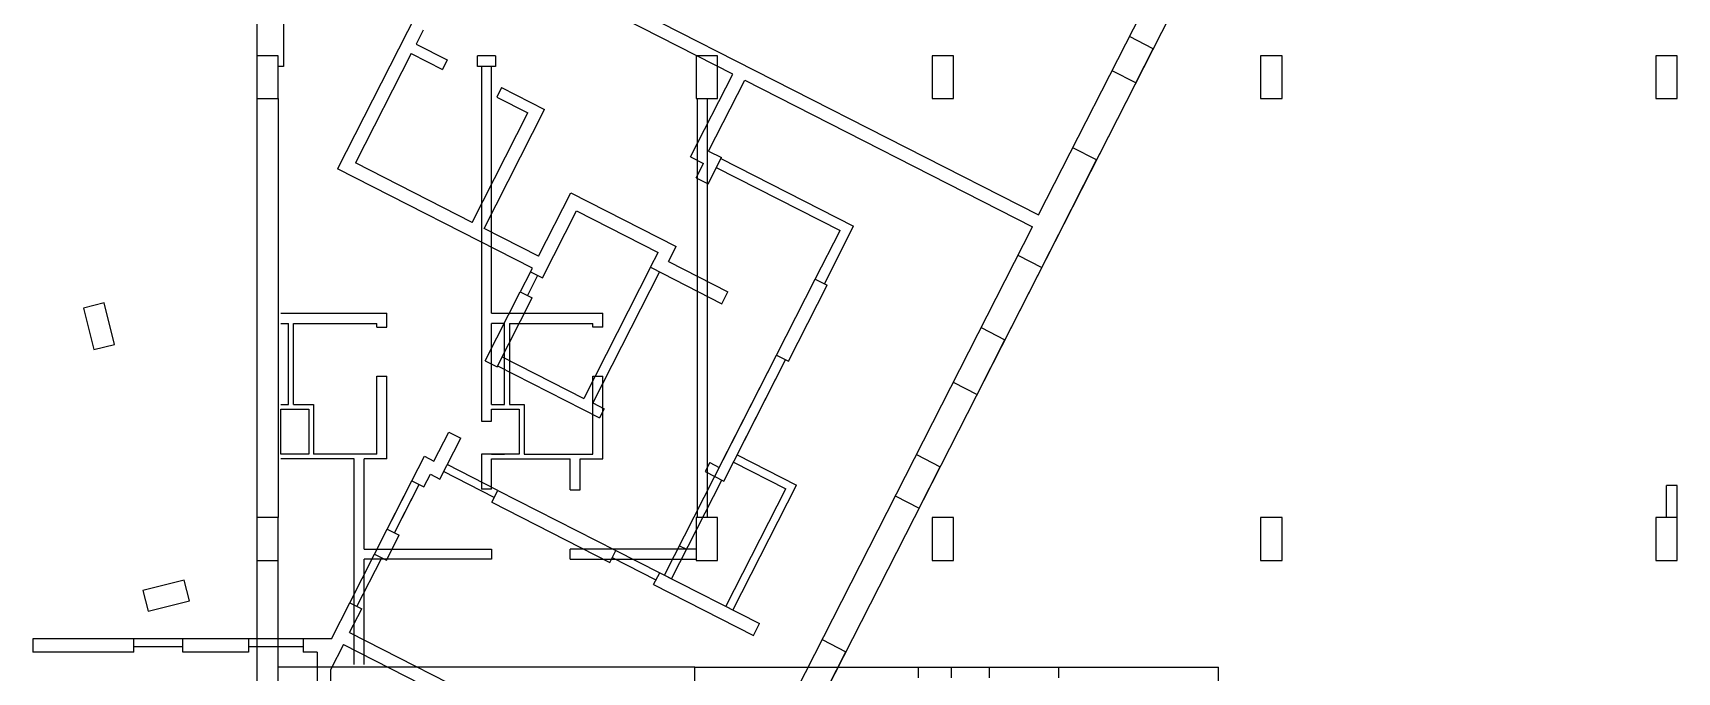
# Model space of a CAD drawing. Header units: metres. Extents: x -681087 to 1033303, y 74272 to 2630761.
# Drawn here: x 43208 to 74003, y 2233475 to 2245452 of the extents above; entities that cross this region are included whole.
import ezdxf

# ---------------------------------------------------------------- set-up
doc = ezdxf.new("R2010")
doc.units = ezdxf.units.M
for name, color, linetype in [('SKELETON_CLEAN', 7, 'Continuous'), ('SKELETON_ISOLATED', 1, 'Continuous'), ('SKELETON_ORIGINAL', 8, 'Continuous')]:
    doc.layers.add(name, color=color, linetype=linetype)

msp = doc.modelspace()

# ---------------------------------------------------------------- linework, layer by layer
at = {"layer": 'SKELETON_CLEAN'}
for p, q in [((61022, 2238935), (65858, 2248425)), ((62043, 2242041), (65185, 2248207)), ((47403, 2247184), (47403, 2230099)), ((50958, 2246915), (48915, 2242905)), ((47903, 2246352), (47903, 2244819)), ((56317, 2244678), (54272, 2245720)), ((54608, 2245830), (62043, 2242041)), ((50518, 2245501), (50386, 2245242)), ((64191, 2245155), (63746, 2245382)), ((47803, 2245019), (47403, 2245019)), ((47403, 2245019), (47403, 2244219)), ((47803, 2244219), (47803, 2245019)), ((50295, 2245064), (49251, 2243015)), ((50295, 2245064), (50879, 2244767)), ((50386, 2245242), (50970, 2244945)), ((51873, 2245019), (51533, 2245019)), ((51533, 2244819), (51533, 2245019)), ((51873, 2245019), (51873, 2244819)), ((56033, 2245019), (55633, 2245019)), ((55633, 2245019), (55633, 2244219)), ((56033, 2244219), (56033, 2245019)), ((60453, 2245019), (60053, 2245019)), ((60053, 2245019), (60053, 2244219)), ((60453, 2244219), (60453, 2245019)), ((63865, 2244514), (64191, 2245155)), ((66603, 2245019), (66203, 2245019)), ((66203, 2245019), (66203, 2244219)), ((66603, 2244219), (66603, 2245019)), ((74003, 2245019), (73603, 2245019)), ((73603, 2245019), (73603, 2244219)), ((74003, 2244219), (74003, 2245019)), ((47903, 2244819), (47803, 2244819)), ((50970, 2244945), (50879, 2244767)), ((51873, 2244819), (51533, 2244819)), ((51608, 2244819), (51608, 2238179)), ((51798, 2240199), (51798, 2244819)), ((55527, 2243128), (56317, 2244678)), ((63865, 2244514), (63419, 2244741)), ((51986, 2244427), (51895, 2244249)), ((51986, 2244427), (52792, 2244016)), ((55863, 2243237), (56539, 2244565)), ((56539, 2244565), (61930, 2241818)), ((47403, 2244219), (47803, 2244219)), ((47803, 2244219), (47803, 2236369)), ((51895, 2244249), (52478, 2243952)), ((55633, 2244219), (56033, 2244219)), ((60053, 2244219), (60453, 2244219)), ((66203, 2244219), (66603, 2244219)), ((73603, 2244219), (74003, 2244219)), ((51434, 2241902), (52478, 2243952)), ((51657, 2241789), (52792, 2244016)), ((55527, 2243128), (55767, 2243006)), ((55854, 2242625), (56104, 2243115)), ((55863, 2243237), (56104, 2243115)), ((63129, 2243070), (62684, 2243297)), ((52564, 2241046), (48915, 2242905)), ((51434, 2241902), (49251, 2243015)), ((55631, 2242738), (55767, 2243006)), ((56008, 2242928), (58325, 2241747)), ((56094, 2243097), (58580, 2241830)), ((62421, 2241680), (63129, 2243070)), ((55631, 2242738), (55854, 2242625)), ((52677, 2241269), (53281, 2242454)), ((53281, 2242454), (55255, 2241449)), ((52750, 2240862), (53390, 2242118)), ((53390, 2242118), (54918, 2241339)), ((52677, 2241269), (51657, 2241789)), ((56219, 2230609), (61930, 2241818)), ((57862, 2240838), (58325, 2241747)), ((58031, 2240752), (58580, 2241830)), ((62103, 2241057), (62421, 2241680)), ((54775, 2241059), (54918, 2241339)), ((55112, 2241168), (55255, 2241449)), ((61658, 2241284), (62103, 2241057)), ((52527, 2240975), (52337, 2240601)), ((52527, 2240975), (52564, 2241046)), ((52527, 2240975), (52750, 2240862)), ((54775, 2241059), (53525, 2238604)), ((54945, 2240972), (53694, 2238518)), ((54775, 2241059), (56112, 2240378)), ((55112, 2241168), (56225, 2240600)), ((57135, 2239413), (57862, 2240838)), ((57358, 2239299), (58084, 2240725)), ((57862, 2240838), (58084, 2240725)), ((44544, 2240391), (44155, 2240294)), ((44737, 2239614), (44544, 2240391)), ((51678, 2239309), (52337, 2240601)), ((51901, 2239195), (52559, 2240487)), ((52337, 2240601), (52559, 2240487)), ((56112, 2240378), (56225, 2240600)), ((44155, 2240294), (44349, 2239518)), ((47853, 2240199), (49838, 2240199)), ((49838, 2239939), (49838, 2240199)), ((51798, 2240199), (53883, 2240199)), ((53883, 2239939), (53883, 2240199)), ((47853, 2240009), (47998, 2240009)), ((47998, 2238489), (47998, 2240009)), ((48088, 2240009), (49648, 2240009)), ((48088, 2238489), (48088, 2240009)), ((49648, 2239939), (49648, 2240009)), ((49648, 2239939), (49838, 2239939)), ((52043, 2240009), (51798, 2240009)), ((51798, 2238489), (51798, 2240009)), ((52043, 2238489), (52043, 2240009)), ((52133, 2240009), (53693, 2240009)), ((52133, 2240009), (52133, 2238489)), ((53693, 2239939), (53693, 2240009)), ((53883, 2239939), (53693, 2239939)), ((60968, 2239929), (61413, 2239702)), ((44349, 2239518), (44737, 2239614)), ((55969, 2237123), (57135, 2239413)), ((56064, 2237310), (57135, 2239413)), ((57135, 2239413), (57358, 2239299)), ((60891, 2238678), (61413, 2239702)), ((51678, 2239309), (51901, 2239195)), ((51910, 2239213), (53821, 2238239)), ((51996, 2239383), (53525, 2238604)), ((56147, 2237055), (57305, 2239327)), ((56397, 2237545), (57305, 2239327)), ((49648, 2237559), (49648, 2239019)), ((49648, 2239019), (49838, 2239019)), ((49838, 2237469), (49838, 2239019)), ((53693, 2237559), (53693, 2239019)), ((53693, 2239019), (53883, 2239019)), ((53883, 2237469), (53883, 2239019)), ((60445, 2238905), (60891, 2238678)), ((47853, 2238489), (47998, 2238489)), ((48088, 2238489), (48463, 2238489)), ((48463, 2238489), (48463, 2237559)), ((51798, 2238489), (52043, 2238489)), ((52133, 2238489), (52408, 2238489)), ((52408, 2238489), (52408, 2237559)), ((53694, 2238518), (53908, 2238409)), ((47853, 2238399), (48373, 2238399)), ((47853, 2237559), (47853, 2238399)), ((48373, 2238399), (48373, 2237559)), ((51798, 2238179), (51798, 2238399)), ((51798, 2238399), (52318, 2238399)), ((52318, 2238399), (52318, 2237559)), ((53908, 2238409), (53821, 2238239)), ((50720, 2237429), (50997, 2237972)), ((50997, 2237972), (51220, 2237859)), ((51608, 2238179), (51798, 2238179)), ((50830, 2237093), (51220, 2237859)), ((49223, 2237469), (47853, 2237469)), ((48373, 2237559), (47970, 2237559)), ((49648, 2237559), (48463, 2237559)), ((49223, 2233619), (49223, 2237469)), ((49413, 2235779), (49413, 2237469)), ((49838, 2237469), (49413, 2237469)), ((50308, 2237061), (50542, 2237520)), ((50542, 2237520), (50720, 2237429)), ((51917, 2236881), (50968, 2237364)), ((52318, 2237559), (51608, 2237559)), ((51608, 2237559), (51608, 2236900)), ((51798, 2236900), (51798, 2237469)), ((51798, 2237469), (53268, 2237469)), ((52408, 2237559), (53693, 2237559)), ((53268, 2236889), (53268, 2237469)), ((53458, 2236889), (53458, 2237469)), ((53458, 2237469), (53883, 2237469)), ((55886, 2237401), (55799, 2237232)), ((55886, 2237401), (56064, 2237310)), ((56329, 2237411), (57309, 2236912)), ((56397, 2237545), (57510, 2236977)), ((59755, 2237550), (60201, 2237323)), ((59806, 2236548), (60201, 2237323)), ((49933, 2236323), (50308, 2237061)), ((50308, 2237061), (50531, 2236947)), ((50531, 2236947), (50652, 2237183)), ((50652, 2237183), (50830, 2237093)), ((55036, 2235292), (55969, 2237123)), ((55169, 2235224), (56111, 2237073)), ((55799, 2237232), (56147, 2237055)), ((56319, 2234638), (57510, 2236977)), ((73803, 2236369), (73803, 2236969)), ((74003, 2236969), (73803, 2236969)), ((74003, 2236369), (74003, 2236969)), ((51798, 2236900), (51608, 2236900)), ((51804, 2236658), (51917, 2236881)), ((51804, 2236658), (54013, 2235532)), ((51917, 2236881), (54127, 2235755)), ((53268, 2236889), (53458, 2236889)), ((56185, 2234706), (57309, 2236912)), ((59360, 2236775), (59806, 2236548)), ((47803, 2236369), (47403, 2236369)), ((47403, 2236369), (47403, 2235569)), ((47803, 2235569), (47803, 2236369)), ((56033, 2236369), (55633, 2236369)), ((55633, 2236369), (55633, 2235569)), ((56033, 2235569), (56033, 2236369)), ((60453, 2236369), (60053, 2236369)), ((60053, 2236369), (60053, 2235569)), ((60453, 2235569), (60453, 2236369)), ((66603, 2236369), (66203, 2236369)), ((66203, 2236369), (66203, 2235569)), ((66603, 2235569), (66603, 2236369)), ((74003, 2236369), (73603, 2236369)), ((73603, 2236369), (73603, 2235569)), ((74003, 2235569), (74003, 2236369)), ((49607, 2235684), (49845, 2236152)), ((49830, 2235571), (50068, 2236038)), ((49845, 2236152), (50068, 2236038)), ((49413, 2235779), (51798, 2235779)), ((51648, 2235779), (51798, 2235779)), ((51798, 2235779), (51798, 2235589)), ((55633, 2235779), (53268, 2235779)), ((53268, 2235589), (53268, 2235779)), ((54013, 2235532), (54127, 2235755)), ((54127, 2235755), (54947, 2235337)), ((47403, 2235569), (47803, 2235569)), ((47803, 2230099), (47803, 2235569)), ((49144, 2234775), (49607, 2235684)), ((49413, 2233619), (49413, 2235589)), ((51798, 2235589), (49413, 2235589)), ((49607, 2235684), (49830, 2235571)), ((53268, 2235589), (55633, 2235589)), ((55633, 2235569), (56033, 2235569)), ((60053, 2235569), (60453, 2235569)), ((66203, 2235569), (66603, 2235569)), ((73603, 2235569), (74003, 2235569)), ((46044, 2235199), (45268, 2235006)), ((46141, 2234811), (46044, 2235199)), ((54833, 2235115), (54947, 2235337)), ((54833, 2235115), (56704, 2234161)), ((54947, 2235337), (56818, 2234384)), ((55036, 2235292), (55169, 2235224)), ((45268, 2235006), (45365, 2234618)), ((45365, 2234618), (46141, 2234811)), ((48799, 2234099), (49144, 2234775)), ((49140, 2234216), (49367, 2234662)), ((49144, 2234775), (49367, 2234662)), ((49140, 2234216), (56219, 2230609)), ((56704, 2234161), (56818, 2234384)), ((43208, 2234099), (43208, 2233849)), ((45098, 2234099), (43208, 2234099)), ((45098, 2233849), (45098, 2234099)), ((46018, 2234099), (45098, 2234099)), ((46018, 2233849), (46018, 2234099)), ((47248, 2234099), (46018, 2234099)), ((47248, 2234099), (47248, 2233849)), ((48268, 2234099), (47248, 2234099)), ((48799, 2234099), (48268, 2234099)), ((48268, 2234099), (48268, 2233849)), ((49026, 2233994), (48783, 2233516)), ((49026, 2233994), (55837, 2230523)), ((57989, 2234084), (58435, 2233857)), ((45098, 2233849), (43208, 2233849)), ((47248, 2233849), (46018, 2233849)), ((55603, 2233569), (47803, 2233569)), ((48533, 2233849), (48268, 2233849)), ((48533, 2233849), (48533, 2224349)), ((55603, 2233569), (60413, 2233569)), ((55603, 2229899), (55603, 2233569)), ((58090, 2233180), (58435, 2233857)), ((60413, 2233369), (60413, 2233569)), ((60413, 2233569), (61123, 2233569)), ((61123, 2233369), (61123, 2233569)), ((61123, 2233569), (65413, 2233569)), ((65413, 2230099), (65413, 2233569)), ((48783, 2233516), (48783, 2229640))]:
    msp.add_line(p, q, dxfattribs=at)
at = {"layer": 'SKELETON_ISOLATED'}
for p, q in [((55653, 2236369), (55653, 2244219)), ((55843, 2236369), (55843, 2244219)), ((52661, 2240907), (52470, 2240533)), ((51798, 2237559), (52043, 2237559)), ((50051, 2236225), (50442, 2236993)), ((51849, 2236747), (50900, 2237231)), ((55317, 2235844), (55451, 2235776)), ((49278, 2234707), (49741, 2235616)), ((54059, 2235621), (54878, 2235204)), ((46018, 2233949), (45098, 2233949)), ((48268, 2233949), (47248, 2233949)), ((59793, 2233369), (59793, 2233569)), ((62423, 2233369), (62423, 2233569))]:
    msp.add_line(p, q, dxfattribs=at)
at = {"layer": 'SKELETON_ORIGINAL'}
for p, q in [((56482, 2230025), (65858, 2248425)), ((62043, 2242041), (65185, 2248207)), ((47903, 2247684), (47903, 2244819)), ((47403, 2247184), (47403, 2230099)), ((50958, 2246915), (48915, 2242905)), ((56317, 2244678), (54272, 2245720)), ((54608, 2245830), (62043, 2242041)), ((50518, 2245501), (50386, 2245242)), ((64191, 2245155), (63746, 2245382)), ((47803, 2245019), (47403, 2245019)), ((47403, 2245019), (47403, 2244219)), ((47803, 2244219), (47803, 2245019)), ((47903, 2245019), (47903, 2244819)), ((50295, 2245064), (49251, 2243015)), ((50295, 2245064), (50879, 2244767)), ((50386, 2245242), (50970, 2244945)), ((51873, 2245019), (51533, 2245019)), ((51533, 2244819), (51533, 2245019)), ((51873, 2245019), (51873, 2244819)), ((56033, 2245019), (55633, 2245019)), ((55633, 2245019), (55633, 2244219)), ((56033, 2244219), (56033, 2245019)), ((60453, 2245019), (60053, 2245019)), ((60053, 2245019), (60053, 2244219)), ((60453, 2244219), (60453, 2245019)), ((63865, 2244514), (64191, 2245155)), ((66603, 2245019), (66203, 2245019)), ((66203, 2245019), (66203, 2244219)), ((66603, 2244219), (66603, 2245019)), ((74003, 2245019), (73603, 2245019)), ((73603, 2245019), (73603, 2244219)), ((74003, 2244219), (74003, 2245019)), ((47903, 2244819), (47803, 2244819)), ((50970, 2244945), (50879, 2244767)), ((51873, 2244819), (51533, 2244819)), ((51608, 2244819), (51608, 2238179)), ((51798, 2240199), (51798, 2244819)), ((55527, 2243128), (56317, 2244678)), ((63865, 2244514), (63419, 2244741)), ((51986, 2244427), (51895, 2244249)), ((51986, 2244427), (52792, 2244016)), ((55863, 2243237), (56539, 2244565)), ((56539, 2244565), (61930, 2241818)), ((47403, 2244219), (47803, 2244219)), ((47803, 2244219), (47803, 2236369)), ((51895, 2244249), (52478, 2243952)), ((55633, 2244219), (56033, 2244219)), ((55653, 2236369), (55653, 2244219)), ((55843, 2236369), (55843, 2244219)), ((60053, 2244219), (60453, 2244219)), ((66203, 2244219), (66603, 2244219)), ((73603, 2244219), (74003, 2244219)), ((51434, 2241902), (52478, 2243952)), ((51657, 2241789), (52792, 2244016)), ((55527, 2243128), (55767, 2243006)), ((55854, 2242625), (56104, 2243115)), ((55863, 2243237), (56104, 2243115)), ((63129, 2243070), (62684, 2243297)), ((52564, 2241046), (48915, 2242905)), ((51434, 2241902), (49251, 2243015)), ((55631, 2242738), (55767, 2243006)), ((56008, 2242928), (58325, 2241747)), ((56094, 2243097), (58580, 2241830)), ((62421, 2241680), (63129, 2243070)), ((55631, 2242738), (55854, 2242625)), ((52677, 2241269), (53281, 2242454)), ((53281, 2242454), (55255, 2241449)), ((52750, 2240862), (53390, 2242118)), ((53390, 2242118), (54918, 2241339)), ((52677, 2241269), (51657, 2241789)), ((56219, 2230609), (61930, 2241818)), ((57862, 2240838), (58325, 2241747)), ((58031, 2240752), (58580, 2241830)), ((62103, 2241057), (62421, 2241680)), ((54775, 2241059), (54918, 2241339)), ((55112, 2241168), (55255, 2241449)), ((61658, 2241284), (62103, 2241057)), ((52527, 2240975), (52337, 2240601)), ((52527, 2240975), (52564, 2241046)), ((52527, 2240975), (52750, 2240862)), ((54775, 2241059), (53525, 2238604)), ((54945, 2240972), (53694, 2238518)), ((54775, 2241059), (56112, 2240378)), ((55112, 2241168), (56225, 2240600)), ((52661, 2240907), (52470, 2240533)), ((57135, 2239413), (57862, 2240838)), ((57358, 2239299), (58084, 2240725)), ((57862, 2240838), (58084, 2240725)), ((44544, 2240391), (44155, 2240294)), ((44737, 2239614), (44544, 2240391)), ((51678, 2239309), (52337, 2240601)), ((51901, 2239195), (52559, 2240487)), ((52337, 2240601), (52559, 2240487)), ((56112, 2240378), (56225, 2240600)), ((44155, 2240294), (44349, 2239518)), ((47853, 2240199), (49838, 2240199)), ((49838, 2239939), (49838, 2240199)), ((51798, 2240199), (53883, 2240199)), ((53883, 2239939), (53883, 2240199)), ((47853, 2240009), (47998, 2240009)), ((47998, 2238489), (47998, 2240009)), ((48088, 2240009), (49648, 2240009)), ((48088, 2238489), (48088, 2240009)), ((49648, 2239939), (49648, 2240009)), ((49648, 2239939), (49838, 2239939)), ((52043, 2240009), (51798, 2240009)), ((51798, 2238489), (51798, 2240009)), ((52043, 2238489), (52043, 2240009)), ((52133, 2240009), (53693, 2240009)), ((52133, 2240009), (52133, 2238489)), ((53693, 2239939), (53693, 2240009)), ((53883, 2239939), (53693, 2239939)), ((60968, 2239929), (61413, 2239702)), ((44349, 2239518), (44737, 2239614)), ((55969, 2237123), (57135, 2239413)), ((56064, 2237310), (57135, 2239413)), ((57135, 2239413), (57358, 2239299)), ((60891, 2238678), (61413, 2239702)), ((51678, 2239309), (51901, 2239195)), ((51910, 2239213), (53821, 2238239)), ((51996, 2239383), (53525, 2238604)), ((56147, 2237055), (57305, 2239327)), ((56397, 2237545), (57305, 2239327)), ((49648, 2237559), (49648, 2239019)), ((49648, 2239019), (49838, 2239019)), ((49838, 2237469), (49838, 2239019)), ((53693, 2237559), (53693, 2239019)), ((53693, 2239019), (53883, 2239019)), ((53883, 2237469), (53883, 2239019)), ((60445, 2238905), (60891, 2238678)), ((47853, 2238489), (47998, 2238489)), ((48088, 2238489), (48463, 2238489)), ((48463, 2238489), (48463, 2237559)), ((51798, 2238489), (52043, 2238489)), ((52133, 2238489), (52408, 2238489)), ((52408, 2238489), (52408, 2237559)), ((53694, 2238518), (53908, 2238409)), ((47853, 2238399), (48373, 2238399)), ((47853, 2237559), (47853, 2238399)), ((48373, 2238399), (48373, 2237559)), ((51798, 2238179), (51798, 2238399)), ((51798, 2238399), (52318, 2238399)), ((51798, 2238179), (51798, 2238399)), ((52318, 2238399), (52318, 2237559)), ((53908, 2238409), (53821, 2238239)), ((50720, 2237429), (50997, 2237972)), ((50997, 2237972), (51220, 2237859)), ((51608, 2238179), (51798, 2238179)), ((50830, 2237093), (51220, 2237859)), ((48373, 2237559), (47853, 2237559)), ((49223, 2237469), (47853, 2237469)), ((48373, 2237559), (48088, 2237559)), ((49648, 2237559), (48463, 2237559)), ((49223, 2233619), (49223, 2237469)), ((49413, 2235779), (49413, 2237469)), ((49838, 2237469), (49413, 2237469)), ((50308, 2237061), (50542, 2237520)), ((50542, 2237520), (50720, 2237429)), ((51917, 2236881), (50968, 2237364)), ((52318, 2237559), (51608, 2237559)), ((51608, 2237559), (51608, 2236900)), ((51798, 2237559), (52043, 2237559)), ((51798, 2236900), (51798, 2237469)), ((51798, 2237469), (53268, 2237469)), ((52408, 2237559), (53693, 2237559)), ((53268, 2236889), (53268, 2237469)), ((53458, 2236889), (53458, 2237469)), ((53458, 2237469), (53883, 2237469)), ((55886, 2237401), (55799, 2237232)), ((55886, 2237401), (56064, 2237310)), ((56329, 2237411), (57309, 2236912)), ((56397, 2237545), (57510, 2236977)), ((59755, 2237550), (60201, 2237323)), ((59806, 2236548), (60201, 2237323)), ((49845, 2236152), (50308, 2237061)), ((49979, 2236084), (50442, 2236993)), ((50020, 2236495), (50308, 2237061)), ((50123, 2236366), (50442, 2236993)), ((50308, 2237061), (50531, 2236947)), ((50531, 2236947), (50652, 2237183)), ((50652, 2237183), (50830, 2237093)), ((51849, 2236747), (50900, 2237231)), ((55036, 2235292), (55969, 2237123)), ((55169, 2235224), (56111, 2237073)), ((55799, 2237232), (56147, 2237055)), ((56319, 2234638), (57510, 2236977)), ((73803, 2236369), (73803, 2236969)), ((74003, 2236969), (73803, 2236969)), ((74003, 2236369), (74003, 2236969)), ((51798, 2236900), (51608, 2236900)), ((51804, 2236658), (51917, 2236881)), ((51804, 2236658), (54013, 2235532)), ((51917, 2236881), (54127, 2235755)), ((53268, 2236889), (53458, 2236889)), ((56185, 2234706), (57309, 2236912)), ((59360, 2236775), (59806, 2236548)), ((47803, 2236369), (47403, 2236369)), ((47403, 2236369), (47403, 2235569)), ((47803, 2235569), (47803, 2236369)), ((56033, 2236369), (55633, 2236369)), ((55633, 2236369), (55633, 2235569)), ((56033, 2235569), (56033, 2236369)), ((60453, 2236369), (60053, 2236369)), ((60053, 2236369), (60053, 2235569)), ((60453, 2235569), (60453, 2236369)), ((66603, 2236369), (66203, 2236369)), ((66203, 2236369), (66203, 2235569)), ((66603, 2235569), (66603, 2236369)), ((74003, 2236369), (73603, 2236369)), ((73603, 2236369), (73603, 2235569)), ((74003, 2235569), (74003, 2236369)), ((49607, 2235684), (49845, 2236152)), ((49830, 2235571), (50068, 2236038)), ((49845, 2236152), (50068, 2236038)), ((49413, 2235779), (51798, 2235779)), ((51648, 2235779), (51798, 2235779)), ((51798, 2235779), (51798, 2235589)), ((55633, 2235779), (53268, 2235779)), ((53268, 2235589), (53268, 2235779)), ((54013, 2235532), (54127, 2235755)), ((54127, 2235755), (54947, 2235337)), ((55317, 2235844), (55451, 2235776)), ((47403, 2235569), (47803, 2235569)), ((47803, 2230099), (47803, 2235569)), ((49144, 2234775), (49607, 2235684)), ((49278, 2234707), (49741, 2235616)), ((49413, 2233619), (49413, 2235589)), ((51798, 2235589), (49413, 2235589)), ((49607, 2235684), (49830, 2235571)), ((53268, 2235589), (55633, 2235589)), ((54059, 2235621), (54878, 2235204)), ((55633, 2235569), (56033, 2235569)), ((60053, 2235569), (60453, 2235569)), ((66203, 2235569), (66603, 2235569)), ((73603, 2235569), (74003, 2235569)), ((46044, 2235199), (45268, 2235006)), ((46141, 2234811), (46044, 2235199)), ((54833, 2235115), (54947, 2235337)), ((54833, 2235115), (56704, 2234161)), ((54947, 2235337), (56818, 2234384)), ((55036, 2235292), (55169, 2235224)), ((45268, 2235006), (45365, 2234618)), ((45365, 2234618), (46141, 2234811)), ((48799, 2234099), (49144, 2234775)), ((49140, 2234216), (49367, 2234662)), ((49144, 2234775), (49367, 2234662)), ((49140, 2234216), (56219, 2230609)), ((56704, 2234161), (56818, 2234384)), ((43208, 2234099), (43208, 2233849)), ((45098, 2234099), (43208, 2234099)), ((45098, 2233849), (45098, 2234099)), ((46018, 2234099), (45098, 2234099)), ((46018, 2233949), (45098, 2233949)), ((46018, 2233849), (46018, 2234099)), ((47248, 2234099), (46018, 2234099)), ((47248, 2234099), (47248, 2233849)), ((48268, 2234099), (47248, 2234099)), ((48268, 2233949), (47248, 2233949)), ((48799, 2234099), (48268, 2234099)), ((48268, 2234099), (48268, 2233849)), ((49026, 2233994), (48783, 2233516)), ((49026, 2233994), (55837, 2230523)), ((57989, 2234084), (58435, 2233857)), ((45098, 2233849), (43208, 2233849)), ((47248, 2233849), (46018, 2233849)), ((55603, 2233569), (47803, 2233569)), ((48533, 2233849), (48268, 2233849)), ((48533, 2233849), (48533, 2224349)), ((55603, 2233569), (60413, 2233569)), ((55603, 2229899), (55603, 2233569)), ((58090, 2233180), (58435, 2233857)), ((59793, 2233369), (59793, 2233569)), ((60413, 2233369), (60413, 2233569)), ((60413, 2233569), (61123, 2233569)), ((61123, 2233369), (61123, 2233569)), ((61123, 2233569), (65413, 2233569)), ((62423, 2233369), (62423, 2233569)), ((65413, 2230099), (65413, 2233569)), ((48783, 2233516), (48783, 2229640))]:
    msp.add_line(p, q, dxfattribs=at)

doc.saveas('drawing.dxf')
